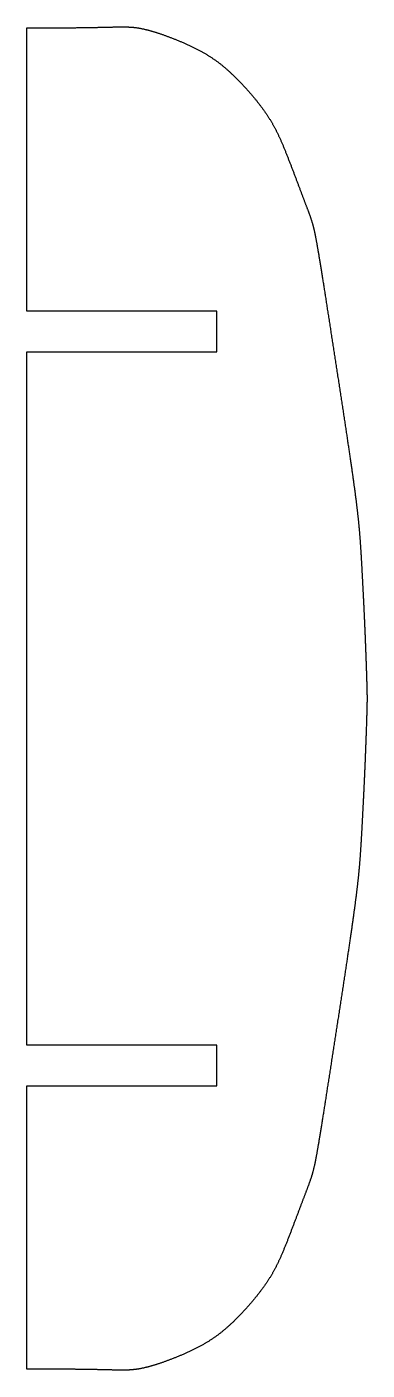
# Model space of a CAD drawing. Extents: x 0 to 59, y 0 to 607.
# Drawn here: x 0 to 38.9, y 452.9 to 606.8 of the extents above; entities that cross this region are included whole.
import ezdxf

# ---------------------------------------------------------------- set-up
doc = ezdxf.new("R2010")
doc.units = 0
doc.layers.get('0').update_dxf_attribs({"linetype": 'CONTINUOUS'})

msp = doc.modelspace()

# ---------------------------------------------------------------- linework, layer by layer
at = {"color": 0}
msp.add_lwpolyline([(0.15359, 606.692), (0.30615, 606.69), (0.45763, 606.69), (0.60807, 606.689), (0.75749, 606.689), (0.90582, 606.689), (1.05311, 606.688), (1.19938, 606.688), (1.34456, 606.688), (1.48872, 606.688), (1.63178, 606.686), (1.77388, 606.686), (1.91482, 606.686), (2.05479, 606.686), (2.19368, 606.686), (2.33154, 606.686), (2.46838, 606.686), (2.60411, 606.686), (2.73882, 606.686), (2.8725, 606.686), (3.0051, 606.686), (3.13667, 606.688), (3.26719, 606.688), (3.39665, 606.688), (3.52513, 606.688), (3.6525, 606.688), (3.77886, 606.689), (3.90414, 606.689), (4.02843, 606.689), (4.15164, 606.69), (4.26975, 606.69), (4.38688, 606.692), (4.5031, 606.692), (4.61828, 606.693), (4.73253, 606.693), (4.84581, 606.694), (4.95811, 606.694), (5.06944, 606.696), (5.17979, 606.697), (5.28922, 606.697), (5.39768, 606.699), (5.50515, 606.7), (5.61171, 606.7), (5.71729, 606.701), (5.82189, 606.703), (5.92557, 606.704), (6.02826, 606.704), (6.12999, 606.706), (6.23085, 606.707), (6.33068, 606.708), (6.42964, 606.71), (6.52761, 606.711), (6.62462, 606.713), (6.72076, 606.714), (6.81592, 606.715), (6.91015, 606.717), (7.00347, 606.718), (7.09592, 606.719), (7.18739, 606.721), (7.27794, 606.722), (7.37067, 606.724), (7.46246, 606.725), (7.55322, 606.728), (7.64307, 606.729), (7.73199, 606.731), (7.81993, 606.732), (7.9069, 606.735), (7.993, 606.736), (8.07813, 606.738), (8.16233, 606.739), (8.24561, 606.742), (8.32801, 606.743), (8.4095, 606.744), (8.49007, 606.746), (8.56976, 606.749), (8.6486, 606.75), (8.72657, 606.751), (8.80365, 606.753), (8.87989, 606.756), (8.95524, 606.757), (9.02983, 606.758), (9.10351, 606.761), (9.17643, 606.762), (9.24849, 606.764), (9.31976, 606.765), (9.39025, 606.767), (9.45996, 606.768), (9.52892, 606.771), (9.59706, 606.772), (9.66444, 606.774), (9.73112, 606.775), (9.79492, 606.776), (9.85807, 606.778), (9.92051, 606.779), (9.98232, 606.781), (10.0435, 606.782), (10.104, 606.782), (10.1638, 606.783), (10.2231, 606.785), (10.2817, 606.786), (10.3398, 606.786), (10.3972, 606.787), (10.4541, 606.789), (10.5104, 606.789), (10.5662, 606.789), (10.6214, 606.79), (10.6761, 606.79), (10.7302, 606.792), (10.7839, 606.792), (10.837, 606.792), (10.8897, 606.792), (10.9419, 606.792), (10.9937, 606.792), (11.045, 606.792), (11.096, 606.792), (11.1465, 606.79), (11.1966, 606.79), (11.2464, 606.789), (11.2958, 606.789), (11.3449, 606.787), (11.3937, 606.786), (11.4421, 606.785), (11.4902, 606.783), (11.5381, 606.782), (11.5858, 606.781), (11.6333, 606.779), (11.6805, 606.776), (11.7276, 606.775), (11.7745, 606.772), (11.8214, 606.769), (11.8681, 606.767), (11.9148, 606.764), (11.9614, 606.76), (12.008, 606.757), (12.0546, 606.753), (12.1012, 606.749), (12.1479, 606.744), (12.1946, 606.74), (12.2414, 606.735), (12.2884, 606.731), (12.3355, 606.725), (12.3828, 606.719), (12.4302, 606.714), (12.4779, 606.707), (12.5258, 606.701), (12.574, 606.694), (12.6224, 606.688), (12.6712, 606.679), (12.7203, 606.672), (12.7697, 606.664), (12.8194, 606.656), (12.8696, 606.647), (12.9219, 606.637), (12.9747, 606.628), (13.0278, 606.618), (13.0815, 606.607), (13.1357, 606.596), (13.1904, 606.585), (13.2456, 606.574), (13.3013, 606.561), (13.3576, 606.549), (13.4144, 606.535), (13.4719, 606.522), (13.5299, 606.508), (13.5884, 606.494), (13.6476, 606.479), (13.7074, 606.464), (13.7678, 606.449), (13.8288, 606.433), (13.8904, 606.417), (13.9526, 606.4), (14.0154, 606.383), (14.0789, 606.365), (14.1431, 606.347), (14.2078, 606.329), (14.2731, 606.31), (14.339, 606.292), (14.4056, 606.271), (14.4728, 606.251), (14.5406, 606.231), (14.609, 606.21), (14.6781, 606.189), (14.7475, 606.167), (14.8178, 606.144), (14.8885, 606.122), (14.9599, 606.099), (15.0318, 606.075), (15.1042, 606.051), (15.1771, 606.028), (15.2507, 606.003), (15.3247, 605.978), (15.3992, 605.953), (15.4742, 605.926), (15.5497, 605.9), (15.6257, 605.874), (15.7021, 605.847), (15.7789, 605.819), (15.8561, 605.792), (15.9337, 605.764), (16.0118, 605.735), (16.0903, 605.707), (16.1689, 605.678), (16.2481, 605.647), (16.3275, 605.618), (16.4072, 605.588), (16.4871, 605.557), (16.5674, 605.526), (16.6479, 605.496), (16.7286, 605.464), (16.8096, 605.432), (16.8906, 605.4), (16.9718, 605.368), (17.0532, 605.335), (17.1347, 605.301), (17.2164, 605.268), (17.2981, 605.235), (17.3799, 605.201), (17.4617, 605.167), (17.5435, 605.133), (17.6253, 605.099), (17.7071, 605.064), (17.7889, 605.028), (17.8706, 604.993), (17.9522, 604.957), (18.0338, 604.921), (18.1153, 604.885), (18.1965, 604.849), (18.2776, 604.813), (18.3586, 604.776), (18.4393, 604.739), (18.5199, 604.701), (18.6003, 604.664), (18.6803, 604.626), (18.7601, 604.589), (18.8397, 604.551), (18.919, 604.512), (18.9981, 604.475), (19.0767, 604.436), (19.155, 604.397), (19.2329, 604.358), (19.3106, 604.319), (19.3879, 604.281), (19.4647, 604.24), (19.5388, 604.203), (19.6124, 604.164), (19.6856, 604.125), (19.7585, 604.086), (19.831, 604.047), (19.9031, 604.008), (19.9747, 603.969), (20.0461, 603.929), (20.1169, 603.89), (20.1875, 603.85), (20.2576, 603.81), (20.3274, 603.769), (20.3967, 603.729), (20.4656, 603.689), (20.5342, 603.649), (20.6022, 603.607), (20.67, 603.567), (20.7374, 603.525), (20.8043, 603.483), (20.871, 603.442), (20.9371, 603.4), (21.0029, 603.357), (21.0685, 603.315), (21.1335, 603.272), (21.1982, 603.229), (21.2626, 603.186), (21.3267, 603.143), (21.3904, 603.099), (21.4538, 603.056), (21.5168, 603.011), (21.5817, 602.965), (21.6463, 602.919), (21.7104, 602.872), (21.7743, 602.826), (21.8381, 602.779), (21.9013, 602.732), (21.9643, 602.683), (22.0272, 602.636), (22.0897, 602.588), (22.1519, 602.539), (22.214, 602.49), (22.2758, 602.44), (22.3374, 602.392), (22.3987, 602.342), (22.4599, 602.292), (22.5208, 602.24), (22.5817, 602.19), (22.6424, 602.139), (22.7029, 602.088), (22.7632, 602.036), (22.8235, 601.983), (22.8835, 601.931), (22.9435, 601.878), (23.0032, 601.825), (23.0631, 601.771), (23.1226, 601.718), (23.1821, 601.664), (23.2415, 601.608), (23.301, 601.554), (23.3603, 601.499), (23.4194, 601.443), (23.4767, 601.389), (23.5339, 601.335), (23.591, 601.281), (23.6481, 601.225), (23.705, 601.171), (23.7619, 601.115), (23.8187, 601.06), (23.8757, 601.003), (23.9324, 600.947), (23.989, 600.89), (24.0457, 600.833), (24.1022, 600.776), (24.1588, 600.719), (24.2151, 600.661), (24.2715, 600.603), (24.3278, 600.546), (24.3839, 600.488), (24.44, 600.429), (24.496, 600.369), (24.5518, 600.311), (24.6076, 600.251), (24.6633, 600.193), (24.7189, 600.133), (24.7743, 600.074), (24.8296, 600.014), (24.8849, 599.954), (24.9399, 599.894), (24.9947, 599.833), (25.0494, 599.774), (25.104, 599.713), (25.1585, 599.653), (25.2126, 599.592), (25.2667, 599.531), (25.3204, 599.471), (25.374, 599.41), (25.4275, 599.349), (25.4808, 599.287), (25.5339, 599.226), (25.5867, 599.165), (25.6393, 599.104), (25.6917, 599.043), (25.7439, 598.981), (25.7958, 598.919), (25.8475, 598.858), (25.899, 598.797), (25.9503, 598.736), (26.0012, 598.674), (26.0519, 598.613), (26.1024, 598.551), (26.1525, 598.49), (26.2025, 598.428), (26.2521, 598.367), (26.3014, 598.306), (26.3506, 598.243), (26.3993, 598.182), (26.4478, 598.121), (26.496, 598.06), (26.5439, 597.999), (26.5915, 597.936), (26.6389, 597.875), (26.6858, 597.814), (26.7342, 597.75), (26.7821, 597.688), (26.8296, 597.624), (26.8769, 597.56), (26.9239, 597.497), (26.9704, 597.433), (27.0167, 597.371), (27.0625, 597.307), (27.1081, 597.244), (27.1533, 597.181), (27.1981, 597.117), (27.2425, 597.054), (27.2867, 596.99), (27.3304, 596.928), (27.3739, 596.864), (27.4169, 596.801), (27.4596, 596.738), (27.5019, 596.675), (27.544, 596.611), (27.5857, 596.547), (27.6269, 596.485), (27.6679, 596.421), (27.7086, 596.357), (27.7489, 596.293), (27.7889, 596.229), (27.8286, 596.165), (27.8679, 596.101), (27.9069, 596.037), (27.9457, 595.974), (27.9842, 595.908), (28.0222, 595.844), (28.0589, 595.781), (28.0953, 595.718), (28.1314, 595.656), (28.1674, 595.592), (28.2029, 595.528), (28.2385, 595.464), (28.2736, 595.4), (28.3087, 595.335), (28.3435, 595.271), (28.3782, 595.206), (28.4126, 595.14), (28.4469, 595.074), (28.4811, 595.008), (28.5151, 594.942), (28.5492, 594.874), (28.5828, 594.807), (28.6165, 594.739), (28.6501, 594.671), (28.6836, 594.601), (28.7171, 594.532), (28.7504, 594.463), (28.7837, 594.392), (28.8169, 594.321), (28.8501, 594.25), (28.8833, 594.178), (28.9165, 594.106), (28.9497, 594.032), (28.9828, 593.958), (29.016, 593.885), (29.0492, 593.81), (29.0824, 593.733), (29.1156, 593.658), (29.1487, 593.581), (29.1821, 593.504), (29.2154, 593.426), (29.2487, 593.347), (29.2821, 593.269), (29.3156, 593.189), (29.349, 593.11), (29.3826, 593.029), (29.4162, 592.947), (29.4499, 592.865), (29.4836, 592.783), (29.5174, 592.701), (29.5511, 592.618), (29.585, 592.535), (29.6189, 592.45), (29.6528, 592.365), (29.6868, 592.281), (29.7208, 592.194), (29.755, 592.11), (29.789, 592.022), (29.8232, 591.936), (29.8574, 591.85), (29.8915, 591.762), (29.9258, 591.675), (29.96, 591.588), (29.9943, 591.499), (30.0285, 591.411), (30.0628, 591.322), (30.0971, 591.233), (30.1312, 591.144), (30.1654, 591.056), (30.1997, 590.967), (30.2339, 590.878), (30.2679, 590.789), (30.3021, 590.699), (30.3361, 590.61), (30.3701, 590.521), (30.4042, 590.432), (30.4381, 590.342), (30.4719, 590.253), (30.5057, 590.164), (30.5394, 590.075), (30.5732, 589.986), (30.6067, 589.897), (30.6403, 589.808), (30.6736, 589.719), (30.7069, 589.632), (30.7401, 589.544), (30.7732, 589.456), (30.8061, 589.369), (30.839, 589.282), (30.8718, 589.194), (30.9043, 589.108), (30.9368, 589.022), (30.969, 588.936), (31.0011, 588.851), (31.0332, 588.767), (31.065, 588.682), (31.0965, 588.597), (31.1281, 588.514), (31.1604, 588.428), (31.1925, 588.343), (31.2244, 588.258), (31.2561, 588.175), (31.2876, 588.09), (31.3187, 588.008), (31.3499, 587.926), (31.3806, 587.844), (31.411, 587.764), (31.4413, 587.683), (31.4712, 587.604), (31.501, 587.526), (31.5303, 587.449), (31.5594, 587.371), (31.5883, 587.296), (31.6168, 587.219), (31.645, 587.146), (31.6729, 587.072), (31.7004, 586.999), (31.7278, 586.928), (31.7547, 586.857), (31.7813, 586.786), (31.8075, 586.717), (31.8335, 586.649), (31.8592, 586.582), (31.8844, 586.515), (31.9093, 586.45), (31.9339, 586.385), (31.9581, 586.321), (31.9819, 586.258), (32.0054, 586.197), (32.0286, 586.136), (32.0515, 586.075), (32.074, 586.015), (32.0961, 585.957), (32.1179, 585.9), (32.1394, 585.843), (32.1604, 585.786), (32.1813, 585.731), (32.2017, 585.676), (32.2218, 585.622), (32.2415, 585.569), (32.2611, 585.517), (32.2803, 585.465), (32.2992, 585.414), (32.3176, 585.363), (32.336, 585.313), (32.3539, 585.262), (32.3715, 585.213), (32.389, 585.164), (32.4061, 585.115), (32.4231, 585.067), (32.4397, 585.019), (32.4561, 584.972), (32.4722, 584.925), (32.4882, 584.878), (32.5039, 584.831), (32.5193, 584.783), (32.5347, 584.736), (32.5497, 584.69), (32.5647, 584.643), (32.5789, 584.597), (32.5931, 584.553), (32.6069, 584.507), (32.6208, 584.461), (32.6344, 584.415), (32.6481, 584.369), (32.6615, 584.324), (32.6749, 584.276), (32.6881, 584.231), (32.7011, 584.183), (32.7143, 584.135), (32.7272, 584.088), (32.7401, 584.039), (32.7529, 583.99), (32.7657, 583.94), (32.7785, 583.89), (32.7911, 583.839), (32.8039, 583.789), (32.8165, 583.736), (32.8292, 583.683), (32.8417, 583.631), (32.8543, 583.576), (32.8669, 583.522), (32.8796, 583.465), (32.8922, 583.41), (32.9049, 583.353), (32.9176, 583.294), (32.9303, 583.235), (32.9431, 583.175), (32.956, 583.114), (32.9688, 583.053), (32.9817, 582.99), (32.9947, 582.926), (33.0078, 582.861), (33.021, 582.796), (33.0342, 582.728), (33.0475, 582.661), (33.0608, 582.592), (33.0743, 582.521), (33.0879, 582.45), (33.1015, 582.378), (33.1153, 582.304), (33.1292, 582.229), (33.1432, 582.154), (33.1572, 582.076), (33.1715, 581.999), (33.1858, 581.919), (33.2003, 581.839), (33.2149, 581.757), (33.2296, 581.675), (33.2444, 581.59), (33.2593, 581.506), (33.2744, 581.418), (33.2897, 581.331), (33.305, 581.242), (33.3204, 581.151), (33.3361, 581.06), (33.3519, 580.968), (33.3678, 580.874), (33.3839, 580.779), (33.4, 580.682), (33.4169, 580.582), (33.434, 580.479), (33.4511, 580.376), (33.4685, 580.271), (33.4861, 580.165), (33.5038, 580.057), (33.5215, 579.949), (33.5396, 579.839), (33.5578, 579.728), (33.5761, 579.615), (33.5946, 579.501), (33.6132, 579.386), (33.6319, 579.269), (33.651, 579.151), (33.6701, 579.032), (33.6894, 578.912), (33.7089, 578.79), (33.7285, 578.668), (33.7483, 578.544), (33.7682, 578.419), (33.7883, 578.293), (33.8085, 578.165), (33.829, 578.036), (33.8496, 577.907), (33.8703, 577.775), (33.8912, 577.643), (33.9122, 577.51), (33.9335, 577.375), (33.9549, 577.239), (33.9764, 577.103), (33.9981, 576.964), (34.0199, 576.825), (34.0419, 576.685), (34.064, 576.543), (34.0862, 576.401), (34.1088, 576.258), (34.1312, 576.114), (34.154, 575.968), (34.1768, 575.822), (34.1999, 575.675), (34.2229, 575.526), (34.2462, 575.378), (34.2696, 575.228), (34.2932, 575.076), (34.3168, 574.924), (34.3406, 574.771), (34.3644, 574.618), (34.3885, 574.464), (34.4126, 574.308), (34.4368, 574.151), (34.4612, 573.994), (34.4857, 573.838), (34.5103, 573.679), (34.535, 573.519), (34.5597, 573.36), (34.5846, 573.2), (34.6096, 573.039), (34.6347, 572.876), (34.6597, 572.714), (34.685, 572.551), (34.7103, 572.387), (34.7349, 572.229), (34.7596, 572.069), (34.7842, 571.911), (34.809, 571.75), (34.8339, 571.59), (34.8588, 571.429), (34.8837, 571.268), (34.9087, 571.106), (34.9337, 570.944), (34.9589, 570.782), (34.9839, 570.618), (35.0092, 570.456), (35.0344, 570.292), (35.0596, 570.129), (35.085, 569.965), (35.1103, 569.8), (35.1357, 569.636), (35.161, 569.472), (35.1864, 569.307), (35.2118, 569.142), (35.2372, 568.978), (35.2628, 568.813), (35.2882, 568.647), (35.3136, 568.482), (35.3392, 568.317), (35.3646, 568.151), (35.39, 567.986), (35.4156, 567.821), (35.441, 567.656), (35.4664, 567.49), (35.4926, 567.319), (35.5189, 567.149), (35.5451, 566.978), (35.5714, 566.807), (35.5976, 566.637), (35.6237, 566.467), (35.6499, 566.297), (35.676, 566.128), (35.7019, 565.958), (35.7279, 565.789), (35.7539, 565.619), (35.7797, 565.451), (35.8056, 565.282), (35.8314, 565.114), (35.8571, 564.947), (35.8826, 564.779), (35.9082, 564.613), (35.9337, 564.446), (35.9592, 564.281), (35.9844, 564.115), (36.0097, 563.95), (36.0349, 563.785), (36.0599, 563.621), (36.0849, 563.457), (36.1097, 563.294), (36.1344, 563.132), (36.1592, 562.971), (36.1836, 562.81), (36.2081, 562.649), (36.2324, 562.489), (36.2567, 562.329), (36.2807, 562.171), (36.3047, 562.012), (36.3286, 561.856), (36.3524, 561.699), (36.376, 561.543), (36.3994, 561.389), (36.4228, 561.235), (36.446, 561.081), (36.469, 560.928), (36.4919, 560.776), (36.5147, 560.625), (36.5374, 560.475), (36.5599, 560.325), (36.5822, 560.176), (36.6044, 560.029), (36.6265, 559.882), (36.6483, 559.736), (36.6701, 559.59), (36.6917, 559.446), (36.7131, 559.303), (36.7344, 559.16), (36.7554, 559.018), (36.7764, 558.878), (36.7972, 558.739), (36.8178, 558.6), (36.8382, 558.461), (36.8585, 558.325), (36.8786, 558.189), (36.8985, 558.054), (36.9182, 557.919), (36.9378, 557.787), (36.9572, 557.656), (36.9764, 557.524), (36.9956, 557.394), (37.0143, 557.265), (37.0331, 557.137), (37.0515, 557.01), (37.0699, 556.883), (37.0881, 556.758), (37.106, 556.635), (37.1237, 556.511), (37.1414, 556.389), (37.1589, 556.268), (37.1761, 556.147), (37.1932, 556.029), (37.2101, 555.911), (37.2268, 555.793), (37.2433, 555.678), (37.2597, 555.563), (37.2758, 555.447), (37.2918, 555.335), (37.3076, 555.222), (37.3232, 555.111), (37.3387, 555), (37.3539, 554.892), (37.369, 554.783), (37.3839, 554.675), (37.3987, 554.568), (37.4132, 554.463), (37.4276, 554.358), (37.4414, 554.258), (37.4549, 554.158), (37.4683, 554.06), (37.4817, 553.963), (37.4947, 553.865), (37.5076, 553.769), (37.5204, 553.675), (37.5331, 553.581), (37.5454, 553.486), (37.5578, 553.394), (37.5699, 553.301), (37.5818, 553.211), (37.5938, 553.121), (37.6054, 553.031), (37.6168, 552.942), (37.6282, 552.854), (37.6394, 552.767), (37.6506, 552.681), (37.6615, 552.594), (37.6722, 552.51), (37.6829, 552.425), (37.6933, 552.342), (37.7037, 552.258), (37.7139, 552.176), (37.724, 552.094), (37.7339, 552.014), (37.7438, 551.933), (37.7533, 551.854), (37.7629, 551.775), (37.7724, 551.696), (37.7818, 551.615), (37.7912, 551.536), (37.8006, 551.457), (37.8097, 551.379), (37.8187, 551.3), (37.8276, 551.224), (37.8364, 551.147), (37.845, 551.071), (37.8536, 550.994), (37.8619, 550.919), (37.8701, 550.846), (37.8783, 550.772), (37.8864, 550.699), (37.8943, 550.625), (37.9021, 550.553), (37.9097, 550.481), (37.9172, 550.41), (37.9247, 550.339), (37.9321, 550.268), (37.9393, 550.197), (37.9464, 550.128), (37.9533, 550.058), (37.9603, 549.989), (37.9671, 549.921), (37.9738, 549.853), (37.9804, 549.785), (37.9869, 549.717), (37.9933, 549.649), (37.9997, 549.582), (38.006, 549.515), (38.0122, 549.449), (38.0182, 549.382), (38.0243, 549.317), (38.0301, 549.251), (38.036, 549.185), (38.0418, 549.119), (38.0475, 549.054), (38.0531, 548.99), (38.0586, 548.925), (38.0642, 548.86), (38.0696, 548.796), (38.0749, 548.731), (38.0801, 548.667), (38.0854, 548.603), (38.0906, 548.537), (38.0957, 548.474), (38.1007, 548.41), (38.1107, 548.282), (38.1156, 548.218), (38.1204, 548.154), (38.1253, 548.09), (38.13, 548.026), (38.1347, 547.963), (38.144, 547.833), (38.1486, 547.769), (38.1532, 547.706), (38.1578, 547.64), (38.1622, 547.576), (38.1667, 547.511), (38.171, 547.449), (38.1751, 547.386), (38.1794, 547.324), (38.1836, 547.26), (38.1878, 547.196), (38.1919, 547.133), (38.1962, 547.069), (38.2003, 547.006), (38.2043, 546.942), (38.2085, 546.878), (38.2125, 546.813), (38.2167, 546.749), (38.2207, 546.683), (38.2247, 546.618), (38.2287, 546.553), (38.2328, 546.488), (38.2368, 546.421), (38.2408, 546.356), (38.2449, 546.289), (38.2487, 546.222), (38.2528, 546.154), (38.2568, 546.088), (38.2607, 546.019), (38.2647, 545.951), (38.2688, 545.883), (38.2726, 545.815), (38.2767, 545.746), (38.2807, 545.676), (38.2847, 545.607), (38.2886, 545.537), (38.2926, 545.467), (38.2967, 545.396), (38.3006, 545.325), (38.3046, 545.254), (38.3086, 545.182), (38.3126, 545.11), (38.3167, 545.037), (38.3207, 544.965), (38.3247, 544.892), (38.3287, 544.818), (38.3328, 544.743), (38.3368, 544.669), (38.341, 544.594), (38.345, 544.519), (38.349, 544.443), (38.3532, 544.367), (38.3574, 544.29), (38.3614, 544.214), (38.3656, 544.136), (38.3697, 544.058), (38.3739, 543.981), (38.3781, 543.901), (38.3822, 543.824), (38.3864, 543.743), (38.3907, 543.664), (38.3949, 543.583), (38.399, 543.503), (38.4033, 543.421), (38.4075, 543.339), (38.4118, 543.257), (38.4161, 543.175), (38.4206, 543.089), (38.425, 543.003), (38.4294, 542.915), (38.434, 542.829), (38.4385, 542.742), (38.4429, 542.653), (38.4475, 542.564), (38.4519, 542.475), (38.4565, 542.385), (38.4611, 542.296), (38.4657, 542.204), (38.4703, 542.114), (38.4749, 542.022), (38.4794, 541.931), (38.484, 541.838), (38.4887, 541.744), (38.4933, 541.651), (38.4981, 541.557), (38.5026, 541.463), (38.5074, 541.368), (38.5119, 541.274), (38.5167, 541.178), (38.5214, 541.081), (38.5261, 540.985), (38.5308, 540.887), (38.5356, 540.79), (38.5403, 540.692), (38.545, 540.593), (38.5497, 540.494), (38.5544, 540.394), (38.5593, 540.296), (38.564, 540.194), (38.5687, 540.094), (38.5735, 539.993), (38.5783, 539.892), (38.5831, 539.789), (38.5878, 539.688), (38.5926, 539.585), (38.5975, 539.481), (38.6022, 539.378), (38.6069, 539.274), (38.6118, 539.168), (38.6165, 539.064), (38.6214, 538.958), (38.6261, 538.853), (38.631, 538.746), (38.6357, 538.639), (38.6404, 538.532), (38.6453, 538.425), (38.65, 538.317), (38.6547, 538.208), (38.6596, 538.1), (38.6643, 537.992), (38.669, 537.882), (38.6738, 537.772), (38.6785, 537.662), (38.6832, 537.551), (38.6879, 537.44), (38.6926, 537.329), (38.6974, 537.218), (38.7021, 537.106), (38.7065, 536.997), (38.7111, 536.889), (38.7156, 536.779), (38.72, 536.669), (38.7244, 536.56), (38.7289, 536.45), (38.7333, 536.339), (38.7378, 536.228), (38.7422, 536.117), (38.7467, 536.006), (38.751, 535.893), (38.7554, 535.782), (38.7597, 535.669), (38.764, 535.557), (38.7683, 535.443), (38.7726, 535.331), (38.7769, 535.217), (38.7811, 535.103), (38.7854, 534.989), (38.7896, 534.875), (38.7937, 534.76), (38.7979, 534.644), (38.8021, 534.529), (38.8063, 534.414), (38.8103, 534.299), (38.8144, 534.183), (38.8185, 534.067), (38.8225, 533.95), (38.8265, 533.833), (38.8306, 533.717), (38.8346, 533.594), (38.8386, 533.474), (38.8428, 533.351), (38.8467, 533.229), (38.8507, 533.107), (38.8547, 532.985), (38.8586, 532.861), (38.8625, 532.739), (38.8664, 532.615), (38.8701, 532.492), (38.874, 532.368), (38.8778, 532.243), (38.8814, 532.119), (38.8851, 531.994), (38.8889, 531.869), (38.8925, 531.744), (38.8961, 531.619), (38.8996, 531.494), (38.9032, 531.368), (38.9067, 531.243), (38.9101, 531.117), (38.9136, 530.99), (38.9169, 530.863), (38.9204, 530.736), (38.9238, 530.61), (38.9269, 530.482), (38.9303, 530.354), (38.9335, 530.226), (38.9367, 530.099), (38.9399, 529.971), (38.9429, 529.842), (38.9399, 529.714), (38.9367, 529.585), (38.9335, 529.457), (38.9303, 529.329), (38.9269, 529.201), (38.9238, 529.075), (38.9204, 528.947), (38.9169, 528.821), (38.9136, 528.694), (38.9101, 528.568), (38.9067, 528.442), (38.9032, 528.315), (38.8996, 528.19), (38.8961, 528.064), (38.8925, 527.939), (38.8889, 527.814), (38.8851, 527.689), (38.8814, 527.564), (38.8778, 527.44), (38.874, 527.317), (38.8701, 527.192), (38.8664, 527.068), (38.8625, 526.946), (38.8586, 526.822), (38.8547, 526.7), (38.8507, 526.576), (38.8467, 526.454), (38.8428, 526.332), (38.8386, 526.211), (38.8346, 526.089), (38.8307, 525.972), (38.8267, 525.854), (38.8226, 525.738), (38.8186, 525.621), (38.8146, 525.506), (38.8106, 525.389), (38.8064, 525.274), (38.8022, 525.158), (38.7981, 525.043), (38.7939, 524.928), (38.7897, 524.813), (38.7856, 524.699), (38.7813, 524.585), (38.7771, 524.471), (38.7728, 524.357), (38.7685, 524.244), (38.7642, 524.131), (38.7599, 524.018), (38.7554, 523.906), (38.7511, 523.794), (38.7468, 523.682), (38.7424, 523.571), (38.7379, 523.46), (38.7335, 523.349), (38.7292, 523.239), (38.7246, 523.128), (38.7201, 523.018), (38.7157, 522.908), (38.7112, 522.8), (38.7067, 522.69), (38.7021, 522.578), (38.6974, 522.467), (38.6926, 522.354), (38.6879, 522.243), (38.6832, 522.132), (38.6785, 522.022), (38.6738, 521.911), (38.669, 521.801), (38.6643, 521.693), (38.6596, 521.583), (38.6547, 521.475), (38.65, 521.367), (38.6453, 521.258), (38.6404, 521.151), (38.6357, 521.044), (38.631, 520.938), (38.6261, 520.832), (38.6214, 520.726), (38.6165, 520.621), (38.6118, 520.515), (38.6069, 520.411), (38.6022, 520.307), (38.5975, 520.203), (38.5926, 520.1), (38.5878, 519.997), (38.5831, 519.894), (38.5783, 519.792), (38.5735, 519.69), (38.5687, 519.589), (38.564, 519.489), (38.5593, 519.389), (38.5544, 519.289), (38.5497, 519.189), (38.545, 519.09), (38.5403, 518.992), (38.5356, 518.894), (38.5308, 518.796), (38.5261, 518.699), (38.5214, 518.603), (38.5167, 518.507), (38.5119, 518.411), (38.5074, 518.315), (38.5026, 518.221), (38.4981, 518.126), (38.4933, 518.032), (38.4887, 517.939), (38.484, 517.846), (38.4794, 517.754), (38.4749, 517.661), (38.4703, 517.571), (38.4657, 517.479), (38.4611, 517.389), (38.4565, 517.299), (38.4519, 517.208), (38.4475, 517.119), (38.4429, 517.031), (38.4385, 516.943), (38.434, 516.856), (38.4294, 516.768), (38.425, 516.681), (38.4206, 516.594), (38.4161, 516.508), (38.4117, 516.424), (38.4072, 516.339), (38.4029, 516.254), (38.3985, 516.171), (38.3942, 516.086), (38.3897, 516.004), (38.3854, 515.921), (38.3811, 515.839), (38.3768, 515.757), (38.3725, 515.676), (38.3681, 515.596), (38.3639, 515.515), (38.3596, 515.435), (38.3553, 515.356), (38.3511, 515.276), (38.3468, 515.199), (38.3426, 515.121), (38.3383, 515.043), (38.3342, 514.965), (38.33, 514.889), (38.3258, 514.813), (38.3217, 514.736), (38.3175, 514.661), (38.3133, 514.586), (38.3092, 514.511), (38.305, 514.438), (38.3008, 514.364), (38.2968, 514.29), (38.2926, 514.217), (38.2886, 514.147), (38.2847, 514.076), (38.2807, 514.007), (38.2767, 513.938), (38.2728, 513.869), (38.2688, 513.8), (38.2647, 513.732), (38.2608, 513.664), (38.2568, 513.597), (38.2528, 513.529), (38.2489, 513.463), (38.2449, 513.396), (38.2408, 513.329), (38.2368, 513.264), (38.2329, 513.197), (38.2289, 513.132), (38.2249, 513.067), (38.2207, 513.001), (38.2168, 512.938), (38.2126, 512.872), (38.2086, 512.808), (38.2044, 512.744), (38.2004, 512.679), (38.1962, 512.617), (38.1921, 512.553), (38.1881, 512.489), (38.1838, 512.426), (38.1796, 512.363), (38.1754, 512.3), (38.1711, 512.238), (38.1667, 512.172), (38.1622, 512.108), (38.1578, 512.043), (38.1532, 511.979), (38.1486, 511.914), (38.144, 511.85), (38.1394, 511.786), (38.1347, 511.722), (38.13, 511.658), (38.1253, 511.594), (38.1204, 511.529), (38.1156, 511.465), (38.1107, 511.401), (38.1057, 511.338), (38.1007, 511.274), (38.0957, 511.21), (38.0906, 511.146), (38.0854, 511.082), (38.0801, 511.017), (38.0749, 510.953), (38.0696, 510.889), (38.0642, 510.824), (38.0586, 510.76), (38.0531, 510.694), (38.0475, 510.629), (38.0418, 510.564), (38.036, 510.499), (38.0301, 510.433), (38.0243, 510.367), (38.0182, 510.301), (38.0122, 510.235), (38.006, 510.168), (37.9997, 510.101), (37.9933, 510.035), (37.9869, 509.967), (37.9804, 509.9), (37.9738, 509.832), (37.9671, 509.764), (37.9603, 509.694), (37.9533, 509.625), (37.9464, 509.556), (37.9393, 509.486), (37.9321, 509.417), (37.9247, 509.346), (37.9172, 509.275), (37.9097, 509.203), (37.9021, 509.131), (37.8943, 509.058), (37.8864, 508.986), (37.8783, 508.912), (37.8701, 508.839), (37.8619, 508.764), (37.8536, 508.689), (37.845, 508.614), (37.8364, 508.537), (37.8276, 508.461), (37.8187, 508.383), (37.8097, 508.306), (37.8006, 508.226), (37.7912, 508.147), (37.7818, 508.068), (37.7726, 507.99), (37.7632, 507.912), (37.7538, 507.833), (37.744, 507.753), (37.7343, 507.674), (37.7243, 507.592), (37.7143, 507.511), (37.704, 507.428), (37.6937, 507.346), (37.6832, 507.262), (37.6726, 507.178), (37.6618, 507.093), (37.651, 507.007), (37.6399, 506.921), (37.6286, 506.833), (37.6172, 506.744), (37.6057, 506.656), (37.594, 506.567), (37.5822, 506.476), (37.5703, 506.385), (37.5582, 506.293), (37.5458, 506.2), (37.5335, 506.107), (37.5208, 506.012), (37.5081, 505.918), (37.4951, 505.821), (37.4821, 505.725), (37.4688, 505.626), (37.4554, 505.528), (37.4418, 505.429), (37.4276, 505.325), (37.4132, 505.221), (37.3987, 505.115), (37.3839, 505.008), (37.369, 504.901), (37.3539, 504.793), (37.3387, 504.683), (37.3232, 504.574), (37.3076, 504.461), (37.2918, 504.35), (37.2758, 504.236), (37.2597, 504.122), (37.2433, 504.007), (37.2268, 503.89), (37.2101, 503.774), (37.1932, 503.656), (37.1761, 503.536), (37.1589, 503.415), (37.1414, 503.294), (37.1237, 503.172), (37.106, 503.05), (37.0881, 502.925), (37.0699, 502.8), (37.0515, 502.674), (37.0331, 502.547), (37.0143, 502.419), (36.9956, 502.29), (36.9764, 502.16), (36.9572, 502.029), (36.9378, 501.897), (36.9182, 501.764), (36.8985, 501.629), (36.8786, 501.494), (36.8585, 501.358), (36.8382, 501.222), (36.8178, 501.085), (36.7972, 500.946), (36.7764, 500.806), (36.7554, 500.665), (36.7344, 500.524), (36.7131, 500.381), (36.6917, 500.238), (36.6701, 500.093), (36.6483, 499.949), (36.6265, 499.803), (36.6044, 499.656), (36.5822, 499.507), (36.5599, 499.358), (36.5374, 499.21), (36.5147, 499.06), (36.4919, 498.908), (36.469, 498.756), (36.446, 498.603), (36.4228, 498.45), (36.3994, 498.296), (36.376, 498.14), (36.3524, 497.985), (36.3286, 497.828), (36.3047, 497.671), (36.2807, 497.512), (36.2567, 497.354), (36.2324, 497.194), (36.2081, 497.035), (36.1836, 496.875), (36.1592, 496.714), (36.1344, 496.551), (36.1097, 496.389), (36.0849, 496.226), (36.0599, 496.063), (36.0349, 495.899), (36.0097, 495.735), (35.9844, 495.569), (35.9592, 495.404), (35.9337, 495.238), (35.9082, 495.071), (35.8826, 494.904), (35.8571, 494.738), (35.8314, 494.569), (35.8056, 494.401), (35.7797, 494.233), (35.7539, 494.064), (35.7279, 493.896), (35.7019, 493.726), (35.676, 493.557), (35.6499, 493.387), (35.6237, 493.217), (35.5976, 493.047), (35.5714, 492.876), (35.5451, 492.706), (35.5189, 492.535), (35.4926, 492.364), (35.4672, 492.2), (35.4164, 491.869), (35.391, 491.704), (35.3654, 491.539), (35.34, 491.372), (35.3144, 491.207), (35.289, 491.043), (35.2636, 490.878), (35.2382, 490.713), (35.2128, 490.547), (35.1872, 490.382), (35.1619, 490.218), (35.1365, 490.053), (35.1111, 489.889), (35.0858, 489.725), (35.0606, 489.561), (35.0353, 489.397), (35.01, 489.233), (34.9849, 489.071), (34.9597, 488.908), (34.9346, 488.746), (34.9094, 488.583), (34.8846, 488.422), (34.8596, 488.261), (34.8347, 488.1), (34.8099, 487.939), (34.7851, 487.779), (34.7604, 487.619), (34.7358, 487.46), (34.7103, 487.296), (34.685, 487.132), (34.6597, 486.969), (34.6347, 486.807), (34.6096, 486.646), (34.5846, 486.485), (34.5597, 486.324), (34.535, 486.164), (34.5103, 486.004), (34.4857, 485.846), (34.4612, 485.689), (34.4368, 485.532), (34.4126, 485.376), (34.3885, 485.221), (34.3644, 485.067), (34.3406, 484.912), (34.3168, 484.76), (34.2932, 484.608), (34.2696, 484.457), (34.2462, 484.307), (34.2229, 484.157), (34.1999, 484.008), (34.1768, 483.861), (34.154, 483.715), (34.1312, 483.569), (34.1088, 483.426), (34.0862, 483.282), (34.064, 483.14), (34.0419, 482.999), (34.0199, 482.858), (33.9981, 482.719), (33.9764, 482.582), (33.9549, 482.444), (33.9335, 482.31), (33.9122, 482.175), (33.8912, 482.04), (33.8703, 481.908), (33.8496, 481.778), (33.829, 481.647), (33.8085, 481.518), (33.7883, 481.392), (33.7682, 481.265), (33.7483, 481.139), (33.7285, 481.015), (33.7089, 480.893), (33.6894, 480.771), (33.6701, 480.651), (33.651, 480.532), (33.6319, 480.414), (33.6132, 480.299), (33.5946, 480.183), (33.5761, 480.069), (33.5578, 479.957), (33.5396, 479.844), (33.5215, 479.735), (33.5038, 479.626), (33.4861, 479.519), (33.4685, 479.412), (33.4511, 479.308), (33.434, 479.204), (33.4169, 479.103), (33.4006, 479.004), (33.3844, 478.908), (33.3683, 478.814), (33.3525, 478.719), (33.3367, 478.626), (33.321, 478.535), (33.3056, 478.444), (33.2901, 478.356), (33.275, 478.268), (33.2599, 478.182), (33.2449, 478.096), (33.2301, 478.012), (33.2154, 477.929), (33.2008, 477.847), (33.1864, 477.767), (33.1719, 477.688), (33.1578, 477.61), (33.1436, 477.532), (33.1297, 477.457), (33.1158, 477.382), (33.1021, 477.308), (33.0883, 477.236), (33.0747, 477.165), (33.0612, 477.094), (33.0479, 477.025), (33.0346, 476.958), (33.0214, 476.89), (33.0082, 476.825), (32.9951, 476.76), (32.9822, 476.696), (32.9688, 476.632), (32.9556, 476.568), (32.9422, 476.504), (32.929, 476.443), (32.9158, 476.382), (32.9028, 476.322), (32.8896, 476.262), (32.8767, 476.204), (32.8636, 476.147), (32.8506, 476.092), (32.8375, 476.036), (32.8244, 475.981), (32.8114, 475.926), (32.7983, 475.874), (32.7853, 475.821), (32.7721, 475.768), (32.7589, 475.717), (32.7457, 475.667), (32.7324, 475.617), (32.719, 475.567), (32.7056, 475.517), (32.6919, 475.468), (32.6783, 475.419), (32.6646, 475.371), (32.6508, 475.324), (32.6368, 475.276), (32.6226, 475.228), (32.6083, 475.182), (32.594, 475.135), (32.5794, 475.088), (32.5647, 475.04), (32.5503, 474.996), (32.5357, 474.95), (32.5208, 474.906), (32.5058, 474.86), (32.4907, 474.814), (32.4753, 474.768), (32.4597, 474.722), (32.4439, 474.676), (32.4279, 474.631), (32.4117, 474.583), (32.3951, 474.537), (32.3783, 474.49), (32.3614, 474.442), (32.344, 474.394), (32.3265, 474.346), (32.3087, 474.297), (32.2907, 474.247), (32.2722, 474.197), (32.2536, 474.147), (32.2346, 474.096), (32.2153, 474.044), (32.1958, 473.992), (32.1758, 473.939), (32.1557, 473.885), (32.1351, 473.831), (32.1144, 473.775), (32.0932, 473.719), (32.0718, 473.662), (32.05, 473.604), (32.0279, 473.546), (32.0054, 473.488), (31.9828, 473.428), (31.9596, 473.367), (31.9362, 473.306), (31.9125, 473.243), (31.8883, 473.179), (31.864, 473.115), (31.8393, 473.05), (31.8143, 472.985), (31.7889, 472.918), (31.7633, 472.85), (31.7374, 472.782), (31.7111, 472.713), (31.6844, 472.643), (31.6576, 472.571), (31.6304, 472.5), (31.6029, 472.428), (31.5753, 472.354), (31.5472, 472.281), (31.5189, 472.206), (31.4904, 472.131), (31.4615, 472.054), (31.4325, 471.976), (31.4032, 471.899), (31.3736, 471.821), (31.3438, 471.742), (31.3138, 471.662), (31.2835, 471.582), (31.2531, 471.501), (31.2224, 471.419), (31.1914, 471.338), (31.1604, 471.256), (31.129, 471.172), (31.0976, 471.089), (31.066, 471.006), (31.0342, 470.921), (31.0022, 470.836), (30.9701, 470.75), (30.9378, 470.664), (30.9054, 470.578), (30.8728, 470.492), (30.8401, 470.406), (30.8074, 470.318), (30.7743, 470.231), (30.7413, 470.143), (30.7081, 470.056), (30.6749, 469.967), (30.6414, 469.878), (30.6079, 469.79), (30.5743, 469.701), (30.5407, 469.613), (30.5069, 469.524), (30.4732, 469.435), (30.4393, 469.344), (30.4053, 469.256), (30.3714, 469.167), (30.3374, 469.078), (30.3033, 468.988), (30.2692, 468.899), (30.235, 468.81), (30.2008, 468.721), (30.1667, 468.631), (30.1312, 468.539), (30.0958, 468.447), (30.0606, 468.356), (30.025, 468.264), (29.9897, 468.174), (29.9543, 468.082), (29.9189, 467.992), (29.8836, 467.901), (29.8482, 467.811), (29.8129, 467.721), (29.7776, 467.632), (29.7424, 467.543), (29.7072, 467.454), (29.6721, 467.367), (29.6369, 467.279), (29.6019, 467.192), (29.5669, 467.106), (29.5319, 467.019), (29.4971, 466.933), (29.4622, 466.849), (29.4274, 466.764), (29.3926, 466.679), (29.3581, 466.596), (29.3233, 466.512), (29.2888, 466.431), (29.2543, 466.349), (29.2197, 466.268), (29.1854, 466.188), (29.151, 466.108), (29.1167, 466.029), (29.0824, 465.95), (29.0492, 465.875), (29.016, 465.8), (28.9829, 465.726), (28.9497, 465.653), (28.9167, 465.579), (28.8835, 465.507), (28.8504, 465.435), (28.8172, 465.364), (28.784, 465.293), (28.7507, 465.222), (28.7175, 465.153), (28.684, 465.083), (28.6506, 465.014), (28.6171, 464.946), (28.5835, 464.878), (28.5497, 464.811), (28.5158, 464.744), (28.4818, 464.678), (28.4476, 464.611), (28.4135, 464.546), (28.379, 464.481), (28.3443, 464.415), (28.3096, 464.35), (28.2746, 464.286), (28.2394, 464.221), (28.204, 464.158), (28.1685, 464.094), (28.1325, 464.031), (28.0965, 463.968), (28.0601, 463.904), (28.0222, 463.84), (27.9842, 463.775), (27.9457, 463.711), (27.9069, 463.646), (27.8679, 463.582), (27.8286, 463.518), (27.7889, 463.454), (27.7489, 463.39), (27.7086, 463.326), (27.6679, 463.262), (27.6269, 463.2), (27.5857, 463.136), (27.544, 463.072), (27.5019, 463.01), (27.4596, 462.946), (27.4169, 462.883), (27.3739, 462.819), (27.3304, 462.756), (27.2867, 462.693), (27.2425, 462.629), (27.1981, 462.567), (27.1533, 462.503), (27.1081, 462.44), (27.0625, 462.376), (27.0167, 462.314), (26.9704, 462.25), (26.9239, 462.188), (26.8769, 462.124), (26.8296, 462.06), (26.7821, 461.997), (26.7342, 461.933), (26.6874, 461.872), (26.6404, 461.811), (26.5931, 461.749), (26.5454, 461.688), (26.4974, 461.626), (26.4492, 461.565), (26.4006, 461.503), (26.3518, 461.442), (26.3026, 461.381), (26.2532, 461.318), (26.2036, 461.257), (26.1536, 461.196), (26.1033, 461.133), (26.0528, 461.072), (26.0021, 461.011), (25.9511, 460.949), (25.8999, 460.887), (25.8482, 460.826), (25.7965, 460.765), (25.7444, 460.703), (25.6922, 460.642), (25.6399, 460.581), (25.5871, 460.519), (25.5342, 460.458), (25.4811, 460.397), (25.4278, 460.336), (25.3743, 460.275), (25.3206, 460.214), (25.2667, 460.153), (25.2126, 460.092), (25.1585, 460.032), (25.104, 459.971), (25.0496, 459.911), (24.9949, 459.85), (24.94, 459.79), (24.885, 459.731), (24.83, 459.671), (24.7747, 459.611), (24.7193, 459.551), (24.6639, 459.492), (24.6082, 459.432), (24.5525, 459.374), (24.4967, 459.314), (24.4407, 459.256), (24.3847, 459.197), (24.3286, 459.139), (24.2725, 459.082), (24.2162, 459.024), (24.1599, 458.967), (24.1035, 458.908), (24.0469, 458.851), (23.9904, 458.794), (23.9337, 458.739), (23.8771, 458.682), (23.8203, 458.626), (23.7635, 458.571), (23.7067, 458.515), (23.6497, 458.46), (23.5928, 458.406), (23.5357, 458.35), (23.4786, 458.296), (23.4194, 458.24), (23.3603, 458.185), (23.301, 458.129), (23.2415, 458.075), (23.1821, 458.021), (23.1226, 457.967), (23.0631, 457.912), (23.0032, 457.858), (22.9435, 457.806), (22.8835, 457.753), (22.8235, 457.7), (22.7632, 457.649), (22.7029, 457.596), (22.6424, 457.544), (22.5817, 457.493), (22.5208, 457.443), (22.4599, 457.393), (22.3987, 457.342), (22.3374, 457.293), (22.2758, 457.243), (22.214, 457.193), (22.1519, 457.144), (22.0897, 457.096), (22.0272, 457.049), (21.9643, 457), (21.9013, 456.953), (21.8381, 456.906), (21.7743, 456.858), (21.7104, 456.811), (21.6463, 456.765), (21.5817, 456.718), (21.5168, 456.672), (21.4515, 456.626), (21.386, 456.582), (21.3201, 456.536), (21.2538, 456.492), (21.1871, 456.447), (21.12, 456.403), (21.0526, 456.358), (20.9849, 456.315), (20.9167, 456.271), (20.8481, 456.228), (20.779, 456.185), (20.7096, 456.142), (20.6397, 456.099), (20.5694, 456.057), (20.4988, 456.014), (20.4276, 455.972), (20.3561, 455.931), (20.2842, 455.889), (20.2118, 455.847), (20.1389, 455.806), (20.0657, 455.765), (19.9921, 455.724), (19.9179, 455.683), (19.8435, 455.643), (19.7685, 455.603), (19.6932, 455.563), (19.6174, 455.522), (19.5412, 455.483), (19.4647, 455.443), (19.3879, 455.404), (19.3106, 455.364), (19.2329, 455.325), (19.155, 455.286), (19.0767, 455.247), (18.9981, 455.21), (18.919, 455.171), (18.8397, 455.133), (18.7601, 455.094), (18.6803, 455.057), (18.6003, 455.019), (18.5199, 454.982), (18.4393, 454.944), (18.3586, 454.908), (18.2776, 454.871), (18.1965, 454.835), (18.1153, 454.799), (18.0338, 454.763), (17.9522, 454.726), (17.8706, 454.69), (17.7889, 454.656), (17.7071, 454.621), (17.6253, 454.586), (17.5435, 454.551), (17.4617, 454.517), (17.3799, 454.482), (17.2981, 454.449), (17.2164, 454.415), (17.1347, 454.382), (17.0532, 454.349), (16.9718, 454.317), (16.8906, 454.283), (16.8096, 454.251), (16.7286, 454.219), (16.6479, 454.189), (16.5674, 454.157), (16.4871, 454.126), (16.4072, 454.096), (16.3275, 454.065), (16.2481, 454.036), (16.1689, 454.007), (16.0903, 453.978), (16.0118, 453.949), (15.9337, 453.921), (15.8561, 453.892), (15.7789, 453.864), (15.7021, 453.838), (15.6257, 453.81), (15.5497, 453.783), (15.4742, 453.757), (15.3992, 453.732), (15.3247, 453.706), (15.2507, 453.681), (15.1771, 453.657), (15.1042, 453.632), (15.0318, 453.608), (14.9599, 453.585), (14.8885, 453.563), (14.8178, 453.539), (14.7475, 453.517), (14.6781, 453.496), (14.609, 453.474), (14.5406, 453.453), (14.4728, 453.432), (14.4056, 453.412), (14.339, 453.393), (14.2731, 453.374), (14.2078, 453.354), (14.1431, 453.336), (14.0789, 453.318), (14.0154, 453.301), (13.9526, 453.283), (13.8904, 453.267), (13.8288, 453.25), (13.7678, 453.235), (13.7074, 453.219), (13.6476, 453.204), (13.5884, 453.19), (13.5299, 453.175), (13.4719, 453.161), (13.4144, 453.149), (13.3576, 453.136), (13.3013, 453.124), (13.2456, 453.111), (13.1904, 453.099), (13.1357, 453.088), (13.0815, 453.076), (13.0278, 453.067), (12.9747, 453.056), (12.9219, 453.046), (12.8696, 453.037), (12.8177, 453.028), (12.7663, 453.019), (12.7152, 453.011), (12.6644, 453.003), (12.614, 452.996), (12.564, 452.987), (12.5142, 452.981), (12.4647, 452.975), (12.4155, 452.968), (12.3665, 452.963), (12.3176, 452.957), (12.269, 452.951), (12.2204, 452.946), (12.172, 452.942), (12.1237, 452.938), (12.0755, 452.933), (12.0273, 452.929), (11.9791, 452.925), (11.9309, 452.922), (11.8826, 452.918), (11.8342, 452.915), (11.7859, 452.912), (11.7373, 452.91), (11.6886, 452.907), (11.6398, 452.906), (11.5907, 452.903), (11.5414, 452.901), (11.4919, 452.9), (11.4421, 452.899), (11.392, 452.897), (11.3416, 452.896), (11.2908, 452.894), (11.2398, 452.894), (11.1883, 452.893), (11.1364, 452.893), (11.0841, 452.893), (11.0314, 452.893), (10.9782, 452.892), (10.9245, 452.892), (10.8704, 452.892), (10.8158, 452.893), (10.7606, 452.893), (10.705, 452.893), (10.6488, 452.893), (10.592, 452.894), (10.5346, 452.894), (10.4767, 452.896), (10.4181, 452.896), (10.359, 452.897), (10.2992, 452.897), (10.2388, 452.899), (10.1777, 452.9), (10.116, 452.901), (10.0536, 452.903), (9.9905, 452.904), (9.92671, 452.904), (9.86225, 452.906), (9.79704, 452.907), (9.73112, 452.908), (9.66661, 452.911), (9.6014, 452.912), (9.53554, 452.914), (9.46892, 452.915), (9.40153, 452.917), (9.3335, 452.918), (9.26465, 452.919), (9.1951, 452.921), (9.12472, 452.922), (9.05365, 452.925), (8.98178, 452.926), (8.90912, 452.928), (8.83567, 452.929), (8.76144, 452.932), (8.68642, 452.933), (8.61051, 452.935), (8.53386, 452.936), (8.45632, 452.939), (8.37799, 452.94), (8.29883, 452.942), (8.21881, 452.943), (8.13792, 452.944), (8.05615, 452.947), (7.97358, 452.949), (7.89008, 452.95), (7.80572, 452.951), (7.72049, 452.953), (7.63433, 452.956), (7.54731, 452.957), (7.45942, 452.958), (7.37067, 452.96), (7.28103, 452.961), (7.19054, 452.963), (7.09907, 452.964), (7.00667, 452.965), (6.91342, 452.967), (6.81917, 452.968), (6.72407, 452.969), (6.62799, 452.971), (6.53097, 452.972), (6.433, 452.974), (6.3341, 452.975), (6.23426, 452.976), (6.13351, 452.978), (6.03179, 452.979), (5.9291, 452.981), (5.82547, 452.982), (5.72092, 452.982), (5.61535, 452.983), (5.50885, 452.985), (5.40142, 452.985), (5.29297, 452.986), (5.1836, 452.987), (5.07324, 452.987), (4.96197, 452.989), (4.84967, 452.99), (4.73643, 452.99), (4.62224, 452.992), (4.50706, 452.992), (4.3909, 452.993), (4.27382, 452.993), (4.15164, 452.993), (4.02843, 452.994), (3.90414, 452.994), (3.77886, 452.996), (3.6525, 452.996), (3.52513, 452.996), (3.39665, 452.996), (3.26719, 452.997), (3.13667, 452.997), (3.0051, 452.997), (2.8725, 452.997), (2.73882, 452.997), (2.60411, 452.997), (2.46838, 452.997), (2.33154, 452.997), (2.19368, 452.997), (2.05479, 452.997), (1.91482, 452.997), (1.77388, 452.997), (1.63178, 452.997), (1.48872, 452.997), (1.34456, 452.996), (1.19938, 452.996), (1.05311, 452.996), (0.90582, 452.996), (0.75749, 452.994), (0.60807, 452.994), (0.45763, 452.994), (0.30615, 452.993), (0.15359, 452.993), (0, 452.992), (0, 485.476), (21.7299, 485.476), (21.7299, 490.126), (0, 490.126), (0, 569.558), (21.7299, 569.558), (21.7299, 574.208), (0, 574.208), (0, 606.692), (0.15359, 606.692)], close=True, dxfattribs=at)

doc.saveas('drawing.dxf')
